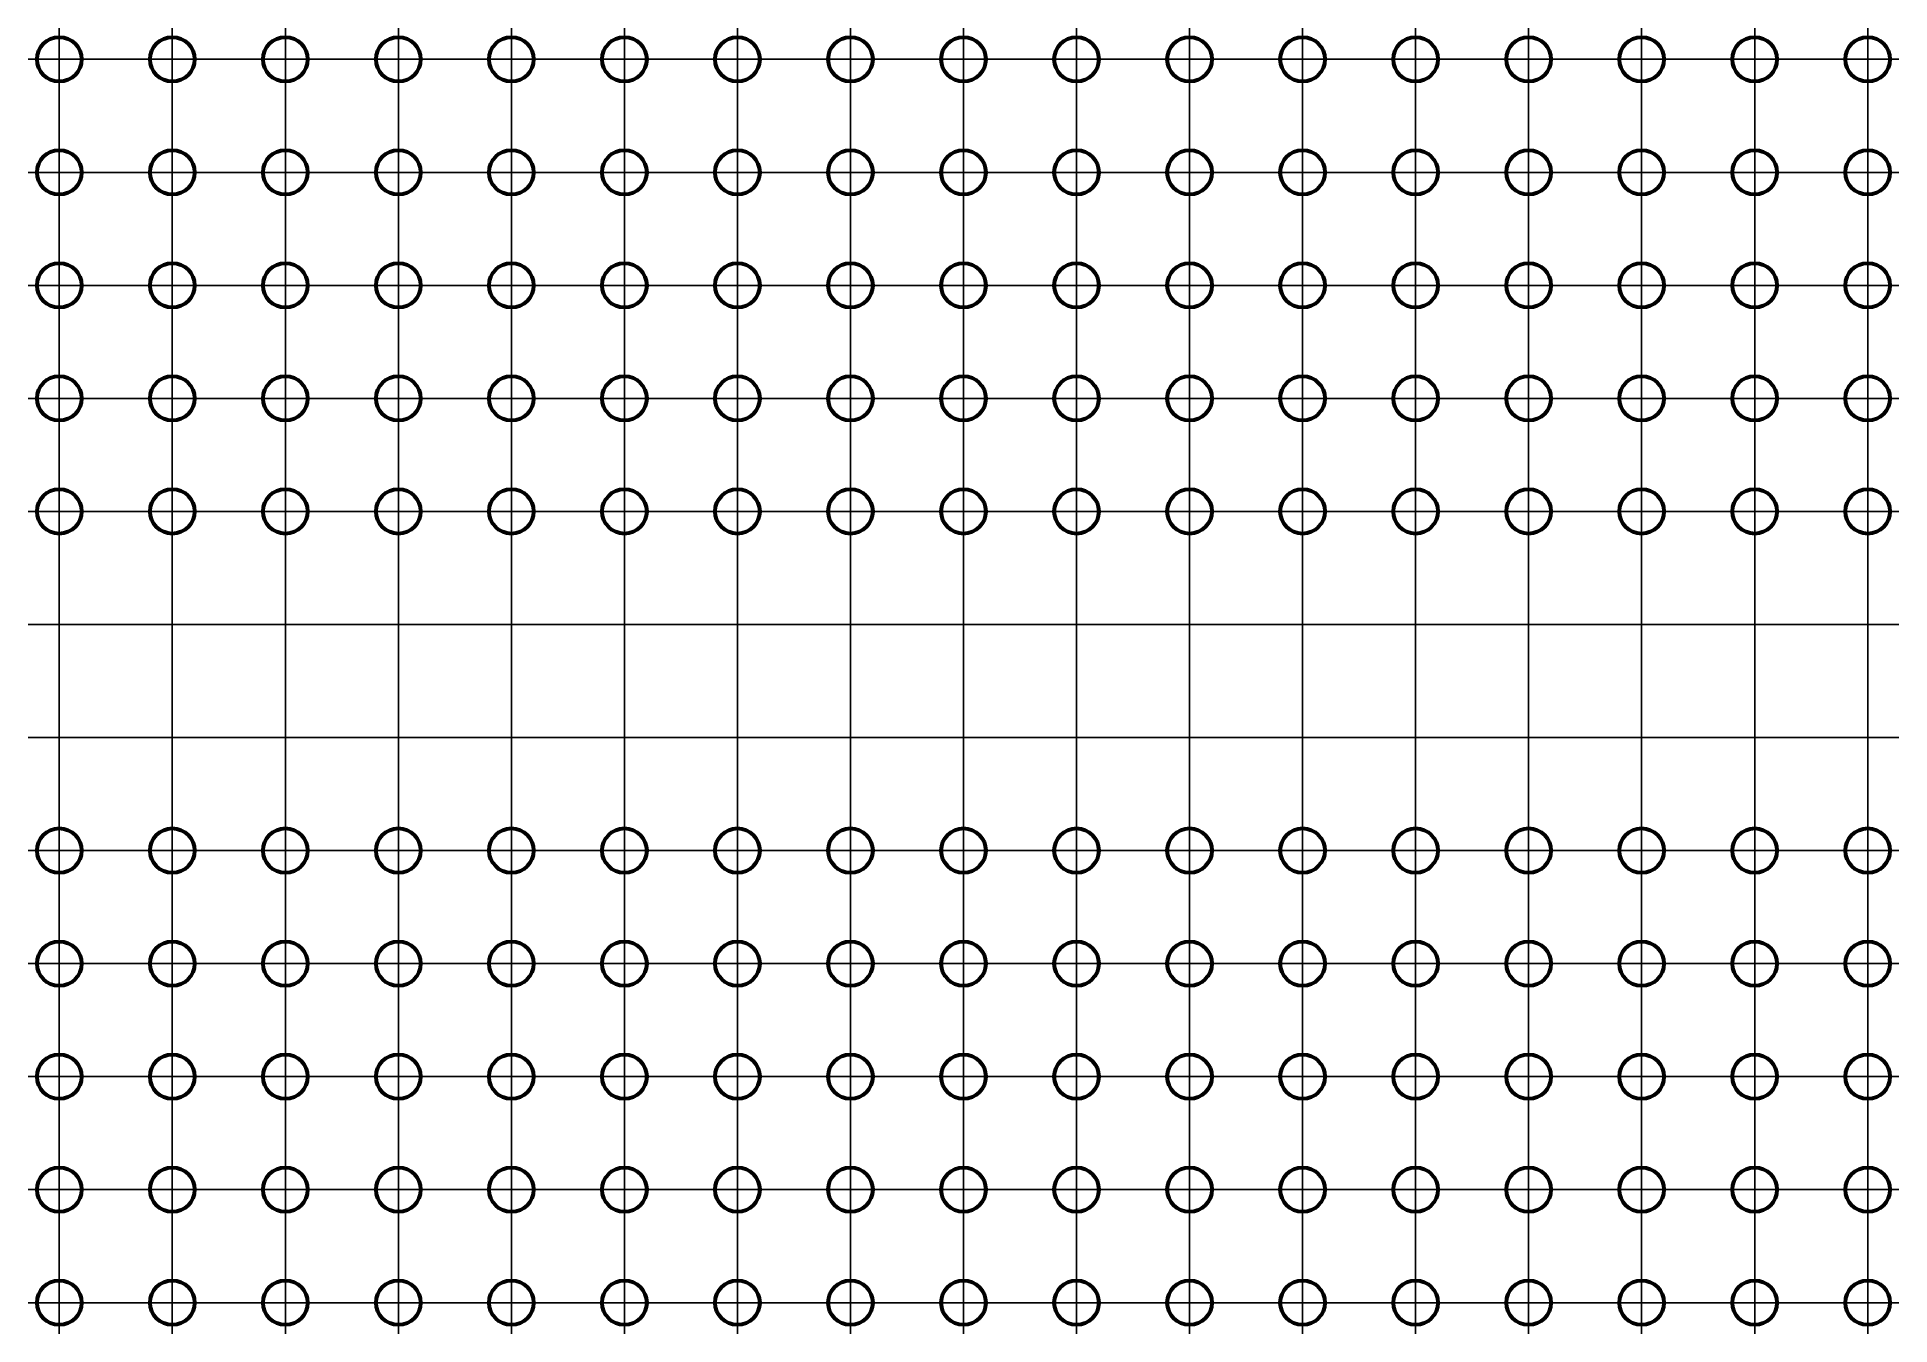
# Model space of a CAD drawing. Header units: millimetres. Extents: x -3 to 38.6, y -3 to 25.9.
import ezdxf

# ---------------------------------------------------------------- set-up
doc = ezdxf.new("R2010")
doc.units = ezdxf.units.MM
doc.linetypes.add('K5LT_BASIC', pattern=[0])

msp = doc.modelspace()

# ---------------------------------------------------------------- linework, layer by layer
at = {"color": 9, "true_color": 0xdca5c1}
for p, direction in [((-2.54, 0), (0, 1)), ((0, 0), (0, 1)), ((2.54, 0), (0, 1)), ((5.08, 2.54), (0, 1)), ((7.62, 2.54), (0, 1)), ((10.16, 2.54), (0, 1)), ((12.7, 2.54), (0, 1)), ((15.24, 2.54), (0, 1)), ((17.78, 2.54), (0, 1)), ((20.32, 0), (0, 1)), ((22.86, 0), (0, 1)), ((25.4, 2.54), (0, 1)), ((27.94, 2.54), (0, 1)), ((30.48, 2.54), (0, 1)), ((33.02, 2.54), (0, 1)), ((35.56, 2.54), (0, 1)), ((38.1, 2.54), (0, 1)), ((17.78, 25.4), (1, 0)), ((-2.54, 22.86), (1, 0)), ((17.78, 22.86), (1, 0)), ((0, 20.32), (1, 0)), ((20.32, 20.32), (1, 0)), ((0, 17.78), (1, 0)), ((20.32, 17.78), (1, 0)), ((0, 15.24), (1, 0)), ((20.32, 15.24), (1, 0)), ((-29.338, 12.7), (1, 0)), ((-29.338, 10.16), (1, 0)), ((-2.54, 7.62), (1, 0)), ((17.78, 7.62), (1, 0)), ((0, 5.08), (1, 0)), ((20.32, 5.08), (1, 0)), ((0, 2.54), (1, 0)), ((20.32, 2.54), (1, 0)), ((0, 0), (1, 0)), ((20.32, 0), (1, 0)), ((0, -2.54), (1, 0)), ((20.32, -2.54), (1, 0))]:
    msp.add_xline(p, direction, dxfattribs=at)
at = {"color": 5, "linetype": 'K5LT_BASIC', "lineweight": 60, "true_color": 0x0000ff}
for centre in [(-2.54, 25.4), (0, 25.4), (2.54, 25.4), (5.08, 25.4), (7.62, 25.4), (10.16, 25.4), (12.7, 25.4), (15.24, 25.4), (17.78, 25.4), (20.32, 25.4), (22.86, 25.4), (25.4, 25.4), (27.94, 25.4), (30.48, 25.4), (33.02, 25.4), (35.56, 25.4), (38.1, 25.4), (-2.54, 22.86), (0, 22.86), (2.54, 22.86), (5.08, 22.86), (7.62, 22.86), (10.16, 22.86), (12.7, 22.86), (15.24, 22.86), (17.78, 22.86), (20.32, 22.86), (22.86, 22.86), (25.4, 22.86), (27.94, 22.86), (30.48, 22.86), (33.02, 22.86), (35.56, 22.86), (38.1, 22.86), (-2.54, 20.32), (0, 20.32), (2.54, 20.32), (5.08, 20.32), (7.62, 20.32), (10.16, 20.32), (12.7, 20.32), (15.24, 20.32), (17.78, 20.32), (20.32, 20.32), (22.86, 20.32), (25.4, 20.32), (27.94, 20.32), (30.48, 20.32), (33.02, 20.32), (35.56, 20.32), (38.1, 20.32), (-2.54, 17.78), (0, 17.78), (2.54, 17.78), (5.08, 17.78), (7.62, 17.78), (10.16, 17.78), (12.7, 17.78), (15.24, 17.78), (17.78, 17.78), (20.32, 17.78), (22.86, 17.78), (25.4, 17.78), (27.94, 17.78), (30.48, 17.78), (33.02, 17.78), (35.56, 17.78), (38.1, 17.78), (-2.54, 15.24), (0, 15.24), (2.54, 15.24), (5.08, 15.24), (7.62, 15.24), (10.16, 15.24), (12.7, 15.24), (15.24, 15.24), (17.78, 15.24), (20.32, 15.24), (22.86, 15.24), (25.4, 15.24), (27.94, 15.24), (30.48, 15.24), (33.02, 15.24), (35.56, 15.24), (38.1, 15.24), (-2.54, 7.62), (0, 7.62), (2.54, 7.62), (5.08, 7.62), (7.62, 7.62), (10.16, 7.62), (12.7, 7.62), (15.24, 7.62), (17.78, 7.62), (20.32, 7.62), (22.86, 7.62), (25.4, 7.62), (27.94, 7.62), (30.48, 7.62), (33.02, 7.62), (35.56, 7.62), (38.1, 7.62), (-2.54, 5.08), (0, 5.08), (2.54, 5.08), (5.08, 5.08), (7.62, 5.08), (10.16, 5.08), (12.7, 5.08), (15.24, 5.08), (17.78, 5.08), (20.32, 5.08), (22.86, 5.08), (25.4, 5.08), (27.94, 5.08), (30.48, 5.08), (33.02, 5.08), (35.56, 5.08), (38.1, 5.08), (-2.54, 2.54), (0, 2.54), (2.54, 2.54), (5.08, 2.54), (7.62, 2.54), (10.16, 2.54), (12.7, 2.54), (15.24, 2.54), (17.78, 2.54), (20.32, 2.54), (22.86, 2.54), (25.4, 2.54), (27.94, 2.54), (30.48, 2.54), (33.02, 2.54), (35.56, 2.54), (38.1, 2.54), (-2.54, 0), (0, 0), (2.54, 0), (5.08, 0), (7.62, 0), (10.16, 0), (12.7, 0), (15.24, 0), (17.78, 0), (20.32, 0), (22.86, 0), (25.4, 0), (27.94, 0), (30.48, 0), (33.02, 0), (35.56, 0), (38.1, 0), (-2.54, -2.54), (0, -2.54), (2.54, -2.54), (5.08, -2.54), (7.62, -2.54), (10.16, -2.54), (12.7, -2.54), (15.24, -2.54), (17.78, -2.54), (20.32, -2.54), (22.86, -2.54), (25.4, -2.54), (27.94, -2.54), (30.48, -2.54), (33.02, -2.54), (35.56, -2.54), (38.1, -2.54)]:
    msp.add_circle(centre, 0.5, dxfattribs=at)

doc.saveas('drawing.dxf')
